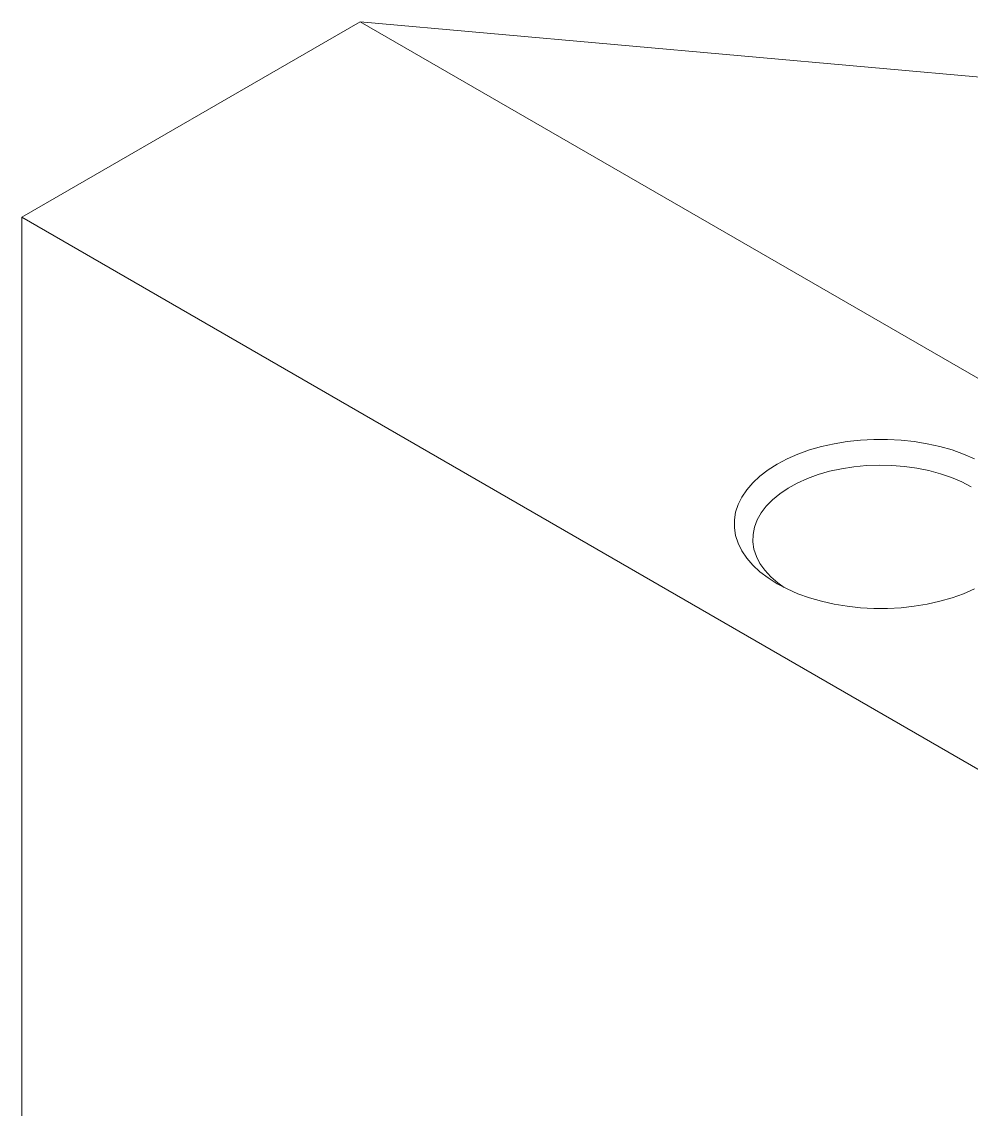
# Model space of a CAD drawing. Header units: inches. Extents: x 0.1 to 10.9, y 0.1 to 8.4.
# Drawn here: x 8.9298 to 9.1346, y 7.1595 to 7.3939 of the extents above; entities that cross this region are included whole.
import ezdxf

# ---------------------------------------------------------------- set-up
doc = ezdxf.new("R2010")
doc.units = ezdxf.units.IN
doc.header["$MEASUREMENT"] = 0

msp = doc.modelspace()

# ---------------------------------------------------------------- linework, layer by layer
at = {"color": 7, "linetype": 'Continuous', "lineweight": 18}
for p, q in [((9.00281, 7.39394), (8.92982, 7.35181)), ((9.27153, 7.23882), (9.00281, 7.39394)), ((9.27153, 7.36992), (9.00281, 7.39394)), ((9.63692, 6.9436), (8.92982, 7.35181)), ((8.92982, 7.35181), (8.92982, 7.12162))]:
    msp.add_line(p, q, dxfattribs=at)
at = {"color": 7, "linetype": 'Continuous', "lineweight": 18, "flags": 128}
for points in [[(9.13527, 7.27164), (9.13294, 7.27063), (9.13046, 7.26974), (9.12784, 7.26899), (9.12512, 7.26838), (9.12231, 7.26792), (9.11945, 7.26761), (9.11654, 7.26745), (9.11362, 7.26745), (9.11071, 7.26761), (9.10785, 7.26792), (9.10504, 7.26838), (9.10232, 7.26899), (9.0997, 7.26974), (9.09722, 7.27063), (9.09489, 7.27164), (9.09274, 7.27278), (9.09077, 7.27402), (9.08901, 7.27537), (9.08747, 7.2768), (9.08617, 7.27831), (9.08512, 7.27988), (9.08432, 7.2815), (9.08378, 7.28316), (9.08351, 7.28483), (9.08351, 7.28652), (9.08378, 7.2882), (9.08432, 7.28985), (9.08512, 7.29147), (9.08617, 7.29305), (9.08747, 7.29455), (9.08901, 7.29599), (9.09077, 7.29733), (9.09274, 7.29858), (9.09489, 7.29971), (9.09722, 7.30073), (9.0997, 7.30161), (9.10232, 7.30236), (9.10504, 7.30297), (9.10785, 7.30343), (9.11071, 7.30374), (9.11362, 7.3039), (9.11654, 7.3039), (9.11945, 7.30374), (9.12231, 7.30343), (9.12512, 7.30297), (9.12784, 7.30236), (9.13046, 7.30161), (9.13294, 7.30073), (9.13527, 7.29971)], [(9.1346, 7.29368), (9.13256, 7.29474), (9.13034, 7.29569), (9.12798, 7.2965), (9.12548, 7.29717), (9.12289, 7.29769), (9.12021, 7.29807), (9.11749, 7.29828), (9.11474, 7.29834), (9.11199, 7.29824), (9.10927, 7.29799), (9.10662, 7.29758), (9.10404, 7.29701), (9.10158, 7.29631), (9.09925, 7.29546), (9.09708, 7.29449), (9.09508, 7.29339), (9.09329, 7.29219), (9.09171, 7.29089), (9.09036, 7.2895), (9.08926, 7.28805), (9.08842, 7.28653), (9.08784, 7.28498), (9.08753, 7.2834), (9.0875, 7.28182), (9.08774, 7.28023), (9.08825, 7.27867), (9.08903, 7.27715), (9.09007, 7.27568), (9.09135, 7.27427), (9.09287, 7.27295), (9.09424, 7.27196)]]:
    msp.add_lwpolyline(points, dxfattribs=at)

doc.saveas('drawing.dxf')
